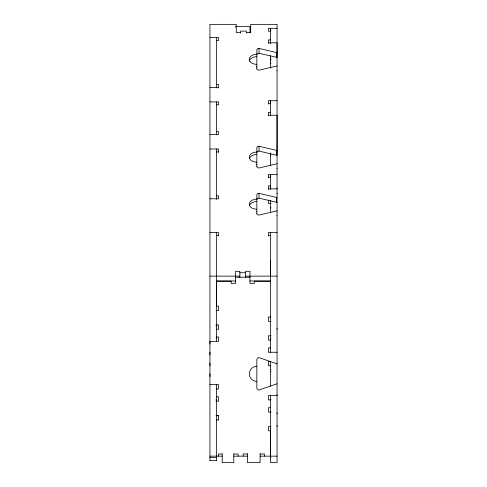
<?xml version="1.0" encoding="UTF-8"?>
<svg xmlns="http://www.w3.org/2000/svg" width="487" height="487" viewBox="0 0 487 487"><rect width="100%" height="100%" fill="white"/><g stroke="black" fill="none" stroke-linecap="round" stroke-linejoin="round"><path stroke-width="0.73" d="M209.94 376.53L209.94 373.821M209.94 365.7L209.94 362.998M209.94 354.877L209.94 352.168M209.94 344.053L209.94 341.344L218.602 341.344L218.602 337.016L216.435 337.016M270.565 177.177L270.565 176.373M270.565 175.971L270.565 175.168M270.565 103.573L270.565 102.763M270.565 102.361L270.565 101.156M270.565 456.155L270.565 430.8L268.398 430.8L268.398 426.472L270.973 426.472M270.565 276.141L270.565 260.74M270.565 188.853L270.565 187.945M270.565 115.644L270.565 115.242M270.565 100.754L270.565 115.79M270.565 43.203L270.565 42.801M270.565 29.214L270.565 28.313M277.06 426.472L277.06 425.565M277.06 413.84L277.06 412.939M277.06 394.835L277.06 395.566L268.398 395.566L268.398 399.894L270.565 399.894M277.06 329.48L277.06 328.573M277.06 193.68L277.06 193.278M277.06 187.945L277.06 188.853L268.398 188.853M277.06 28.313L268.398 28.313L268.398 31.211L270.565 31.211M270.565 30.45L270.973 30.45M240.59 32.562L236.262 32.562L236.262 24.35L209.94 24.35L209.94 460.471M246.361 32.562L250.695 32.562M209.94 37.633L218.602 37.633L218.602 40.531L216.435 40.531M270.565 39.904L268.398 39.904L268.398 43.349M268.398 42.801L277.06 42.801L277.06 57.405A2.167 1.449 0 0 1 276.439 57.344L259.017 53.266A2.167 1.449 0 0 0 256.85 54.714M270.565 58.757L270.973 58.757M270.565 63.085L270.973 63.085M270.565 67.358L270.973 67.358M216.435 84.537L218.602 84.537L218.602 87.983M209.94 87.435L218.602 87.435M277.06 100.754L268.398 100.754L268.398 104.2M209.94 101.923L218.602 101.923L218.602 104.821L216.435 104.821M268.398 103.652L270.565 103.652M270.565 112.345L268.398 112.345L268.398 115.79M268.398 115.242L277.06 115.242L277.06 155.225A2.167 1.449 0 0 1 276.439 155.164L259.017 151.086A2.167 1.449 0 0 0 256.85 152.534M216.435 131.6L218.602 131.6L218.602 134.497L209.94 134.497M209.94 148.985L218.602 148.985L218.602 152.431M216.435 151.883L218.602 151.883M270.565 154.982L270.973 154.982M277.06 174.364L268.398 174.364L268.398 177.81M268.398 177.262L270.565 177.262M270.565 185.955L268.398 185.955L268.398 189.4M216.435 195.89L218.602 195.89L218.602 198.787L209.94 198.787M271.107 203.542L268.398 203.542L268.398 200.023M270.565 207.87L270.973 207.87M209.94 232.591L218.602 232.591L218.602 236.043M277.06 232.591L268.398 232.591L268.398 236.043M216.435 235.489L218.602 235.489M268.398 235.489L270.565 235.489M239.866 272.763L245.637 272.763M209.94 276.129L239.866 276.141M245.637 276.141L277.06 276.129M235.531 277.237L249.971 277.237M216.435 280.969L235.538 280.969M249.971 280.969L270.565 280.969M270.565 281.206L254.299 281.206L254.299 283.373L249.971 283.373L249.971 271.314L245.637 271.314L245.637 277.59M216.027 310.438L218.602 310.438L218.602 306.11L216.435 306.11L216.435 281.206L231.203 281.206L231.203 283.373L235.531 283.373L235.538 271.314L239.866 271.314L239.866 277.59M270.565 317.025L268.398 317.025L268.398 321.359L270.973 321.359M215.893 324.878L218.602 324.878L218.602 329.206L216.435 329.206M216.027 326.436L216.435 326.436M271.107 335.793L268.398 335.793L268.398 340.121L270.565 340.121M216.027 338.69L216.435 338.69M270.565 338.69L270.973 338.69M270.565 347.931L268.398 347.931L268.398 352.259L277.06 352.259M270.565 365.755L268.398 365.755L268.398 361.421L270.565 361.421L270.565 386.185M270.565 369.347L270.973 369.347M270.565 371.508L270.973 371.508M209.94 384.651L218.602 384.651L218.602 388.979L216.435 388.979M216.435 396.789L218.602 396.789L218.602 401.118L215.893 401.118M216.027 399.657L216.435 399.657M270.565 399.657L270.973 399.657M270.565 407.704L268.398 407.704L268.398 412.032L271.107 412.032M216.027 415.551L218.602 415.551L218.602 420.068M216.435 415.734L218.602 415.734M216.435 419.885L218.602 419.885M270.565 428.365L270.973 428.365M222.206 453.987L218.602 453.987L218.602 456.155M233.79 453.987L238.119 453.987L238.119 456.155M247.469 453.987L243.141 453.987L243.141 456.155M260.101 453.987L264.429 453.987L264.429 456.155M209.94 456.155L222.206 456.155M233.79 456.155L247.469 456.155M260.101 456.155L277.06 456.155M209.94 457.597L216.435 457.597M270.565 457.597L270.973 457.597M209.94 460.483L216.435 460.483M256.85 68.837L256.85 49.887A2.167 1.449 0 0 1 259.017 48.438L276.439 52.517A2.167 1.449 0 0 0 277.06 52.578M256.85 166.657L256.85 147.707A2.167 1.449 0 0 1 259.017 146.258L276.439 150.337A2.167 1.449 0 0 0 277.06 150.398M256.85 213.726L256.85 194.77A2.167 1.449 0 0 1 259.017 193.321L276.439 197.399A2.167 1.449 0 0 0 277.06 197.46M256.85 199.597A2.167 1.449 0 0 1 259.017 198.148L276.439 202.227A2.167 1.449 0 0 0 277.06 202.288M276.439 52.517L276.439 57.344M276.439 150.337L276.439 155.164M276.439 197.399L276.439 202.227M270.565 28.447L270.565 43.349M270.565 55.621L270.565 68.131M270.565 152.961L270.565 165.629M270.565 174.364L270.565 189.4M270.565 200.486L270.565 211.839M270.565 232.591L270.565 352.491M270.565 394.969L270.565 462.65L277.06 462.65L277.06 24.35L250.695 24.35L250.695 32.909M260.101 453.72L260.101 462.65L247.469 462.65L247.469 453.72M259.017 48.438L259.017 53.266M259.017 146.258L259.017 151.086M259.017 193.321L259.017 198.148M249.971 32.702L249.971 26.548L235.538 26.548L235.538 27.229M246.361 33.183L246.361 31.113L240.59 31.113L240.59 33.183M233.79 453.72L233.79 462.65L222.206 462.65L222.206 453.72M216.435 37.633L216.435 87.983M216.435 101.923L216.435 134.899M216.435 148.985L216.435 199.39M216.435 232.591L216.435 341.612M216.435 384.377L216.435 460.471M277.06 210.914A2.167 1.449 0 0 0 276.439 210.974L259.017 215.053A2.167 1.449 0 0 1 256.85 213.604M256.85 209.258A7.579 5.071 0 0 1 249.271 204.187A7.579 5.071 0 0 1 256.85 199.116M277.06 163.845A2.167 1.449 0 0 0 276.439 163.906L259.017 167.991A2.167 1.449 0 0 1 256.85 166.542M256.85 162.195A7.579 5.071 0 0 1 249.271 157.124A7.579 5.071 0 0 1 256.85 152.054M277.06 66.025A2.167 1.449 0 0 0 276.439 66.086L259.017 70.171A2.167 1.449 0 0 1 256.85 68.722M256.85 64.375A7.579 5.071 0 0 1 249.271 59.304A7.579 5.071 0 0 1 256.85 54.234M276.866 215.747A2.167 1.449 0 0 1 277.06 215.741M276.866 168.679A2.167 1.449 0 0 1 277.06 168.672M276.866 70.859A2.167 1.449 0 0 1 277.06 70.852M256.85 66.786A7.579 5.071 0 0 1 256.174 66.768M249.307 61.259A7.579 5.071 0 0 1 256.85 56.644M256.85 164.606A7.579 5.071 0 0 1 256.174 164.588M249.399 158.616A7.579 5.071 0 0 1 256.85 154.464M256.85 211.675A7.579 5.071 0 0 1 256.174 211.65M249.399 205.678A7.579 5.071 0 0 1 256.85 201.533M271.04 60.108A1.625 1.625 0 0 1 270.565 58.957M277.06 363.771A2.167 2.167 0 0 1 276.439 363.679L259.017 357.586A2.167 2.167 0 0 0 256.85 359.747L256.85 387.896A2.167 2.167 0 0 0 259.017 390.063L276.439 383.963A2.167 2.167 0 0 1 277.06 383.872M256.85 381.4A7.579 7.579 0 0 1 249.271 373.821A7.579 7.579 0 0 1 256.85 366.242"/></g></svg>
